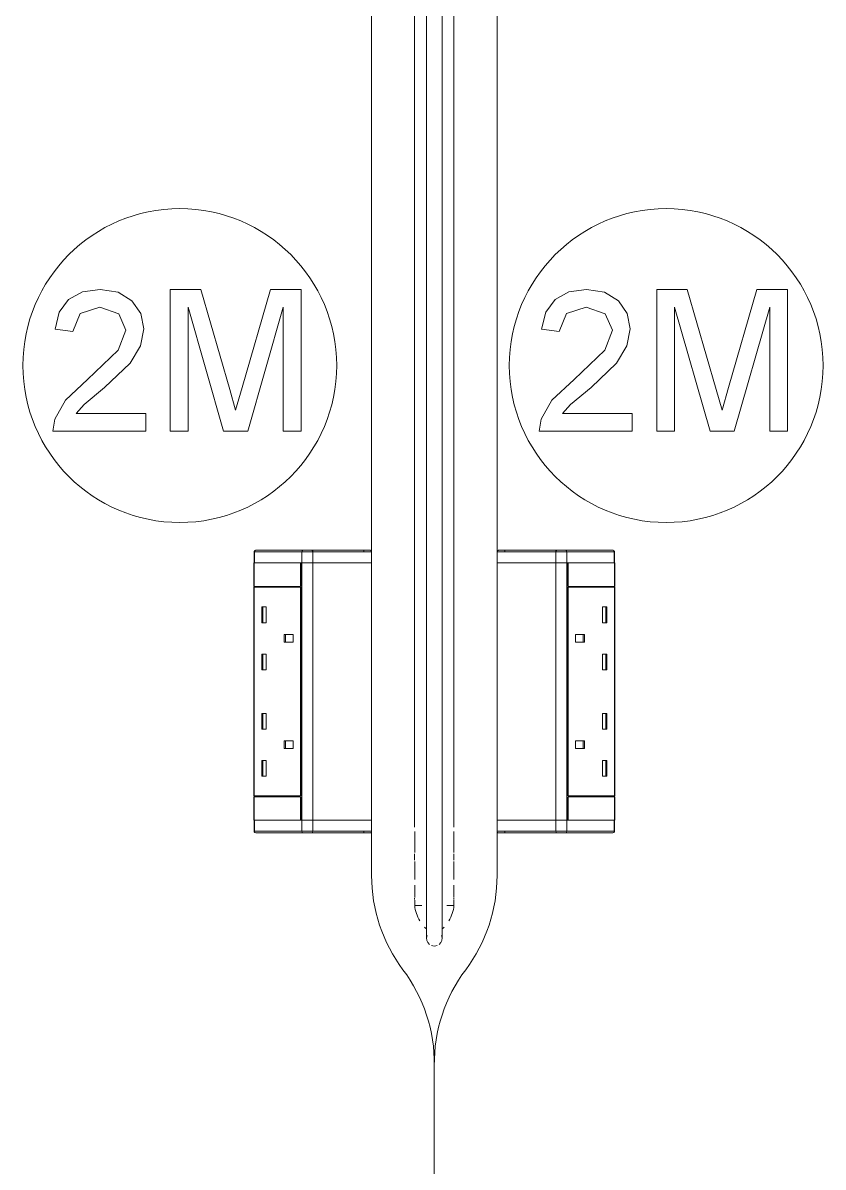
# Model space of a CAD drawing. Header units: millimetres. Extents: x 155927 to 326028, y -36033 to 97293.
# Drawn here: x 195639 to 196149, y 12149 to 12878 of the extents above; entities that cross this region are included whole.
import ezdxf

# ---------------------------------------------------------------- set-up
doc = ezdxf.new("R2010")
doc.units = ezdxf.units.MM
doc.header["$MEASUREMENT"] = 0
doc.layers.add('I-FURN', color=8, linetype='CONTINUOUS', lineweight=9)

msp = doc.modelspace()

# ---------------------------------------------------------------- linework, layer by layer
at = {"layer": 'I-FURN'}
for p, q in [((195861.06, 12541.38), (195861.06, 13245.08)), ((195861.06, 13245.08), (195861.06, 12541.38)), ((195941.06, 13245.08), (195941.06, 12541.38)), ((195941.06, 12541.38), (195941.06, 13245.08)), ((195888.53, 12365.99), (195888.53, 13204.17)), ((195896.06, 13204.17), (195896.06, 12365.99)), ((195906.06, 12365.99), (195906.06, 13204.17)), ((195913.59, 13204.17), (195913.59, 12365.99)), ((195676.78, 12706.97), (195667.98, 12702.08)), ((195688.14, 12708.6), (195676.78, 12706.97)), ((195699.59, 12706.79), (195688.14, 12708.6)), ((195708.37, 12701.36), (195699.59, 12706.79)), ((195752.22, 12708.6), (195732.77, 12708.6)), ((195732.77, 12708.6), (195732.77, 12618.19)), ((195770.72, 12644.87), (195752.22, 12708.6)), ((195796.67, 12708.6), (195778.49, 12645.98)), ((195816.12, 12708.6), (195796.67, 12708.6)), ((195816.12, 12618.19), (195816.12, 12708.6)), ((195986.78, 12706.97), (195977.98, 12702.08)), ((195998.14, 12708.6), (195986.78, 12706.97)), ((196009.59, 12706.79), (195998.14, 12708.6)), ((196018.37, 12701.36), (196009.59, 12706.79)), ((196062.22, 12708.6), (196042.77, 12708.6)), ((196042.77, 12708.6), (196042.77, 12618.19)), ((196080.72, 12644.87), (196062.22, 12708.6)), ((196106.67, 12708.6), (196088.49, 12645.98)), ((196126.12, 12708.6), (196106.67, 12708.6)), ((196126.12, 12618.19), (196126.12, 12708.6)), ((195667.98, 12702.08), (195662.05, 12694.1)), ((195675.37, 12693.17), (195687.9, 12697.29)), ((195687.9, 12697.29), (195699.92, 12693.07)), ((195713.96, 12693.24), (195708.37, 12701.36)), ((195744.08, 12618.19), (195744.08, 12697.29)), ((195744.08, 12697.29), (195766.79, 12618.19)), ((195782.11, 12618.19), (195804.82, 12697.29)), ((195804.82, 12697.29), (195804.82, 12618.19)), ((195977.98, 12702.08), (195972.05, 12694.1)), ((195985.37, 12693.17), (195997.9, 12697.29)), ((195997.9, 12697.29), (196009.92, 12693.07)), ((196023.96, 12693.24), (196018.37, 12701.36)), ((196054.08, 12618.19), (196054.08, 12697.29)), ((196054.08, 12697.29), (196076.79, 12618.19)), ((196092.11, 12618.19), (196114.82, 12697.29)), ((196114.82, 12697.29), (196114.82, 12618.19)), ((195662.05, 12694.1), (195659.32, 12683.17)), ((195670.62, 12681.76), (195675.37, 12693.17)), ((195699.92, 12693.07), (195704.52, 12682.7)), ((195715.82, 12683.39), (195713.96, 12693.24)), ((195972.05, 12694.1), (195969.32, 12683.17)), ((195980.62, 12681.76), (195985.37, 12693.17)), ((196009.92, 12693.07), (196014.52, 12682.7)), ((196025.82, 12683.39), (196023.96, 12693.24)), ((195659.32, 12683.17), (195670.62, 12681.76)), ((195704.52, 12682.7), (195699.64, 12669.9)), ((195713.81, 12672.67), (195715.82, 12683.39)), ((195969.32, 12683.17), (195980.62, 12681.76)), ((196014.52, 12682.7), (196009.64, 12669.9)), ((196023.81, 12672.67), (196025.82, 12683.39)), ((195699.64, 12669.9), (195680.13, 12651.07)), ((195707.14, 12661.59), (195713.81, 12672.67)), ((196009.64, 12669.9), (195990.13, 12651.07)), ((196017.14, 12661.59), (196023.81, 12672.67)), ((195690.95, 12646.11), (195707.14, 12661.59)), ((196000.95, 12646.11), (196017.14, 12661.59)), ((195680.13, 12651.07), (195665.98, 12637.97)), ((195677.94, 12635.24), (195690.95, 12646.11)), ((195774.45, 12631.56), (195770.72, 12644.87)), ((195778.49, 12645.98), (195774.45, 12631.56)), ((195990.13, 12651.07), (195975.98, 12637.97)), ((195987.94, 12635.24), (196000.95, 12646.11)), ((196084.45, 12631.56), (196080.72, 12644.87)), ((196088.49, 12645.98), (196084.45, 12631.56)), ((195665.98, 12637.97), (195659.12, 12625.98)), ((195975.98, 12637.97), (195969.12, 12625.98)), ((195672.85, 12629.49), (195677.94, 12635.24)), ((195717.23, 12629.49), (195672.85, 12629.49)), ((195717.23, 12618.19), (195717.23, 12629.49)), ((195982.85, 12629.49), (195987.94, 12635.24)), ((196027.23, 12629.49), (195982.85, 12629.49)), ((196027.23, 12618.19), (196027.23, 12629.49)), ((195659.12, 12625.98), (195657.9, 12618.19)), ((195969.12, 12625.98), (195967.9, 12618.19)), ((195657.9, 12618.19), (195717.23, 12618.19)), ((195732.77, 12618.19), (195744.08, 12618.19)), ((195766.79, 12618.19), (195782.11, 12618.19)), ((195804.82, 12618.19), (195816.12, 12618.19)), ((195967.9, 12618.19), (196027.23, 12618.19)), ((196042.77, 12618.19), (196054.08, 12618.19)), ((196076.79, 12618.19), (196092.11, 12618.19)), ((196114.82, 12618.19), (196126.12, 12618.19)), ((195786.56, 12542.12), (195786.59, 12542.15)), ((195817.5, 12542.38), (195787.22, 12542.38)), ((195817.5, 12542.38), (195787.22, 12542.38)), ((195817.5, 12542.38), (195856.07, 12542.38)), ((195823.04, 12542.38), (195817.5, 12542.38)), ((195860.06, 12542.38), (195823.04, 12542.38)), ((195856.07, 12542.38), (195856.07, 12541.38)), ((195856.07, 12542.38), (195860.06, 12542.38)), ((195946.05, 12542.38), (195942.06, 12542.38)), ((195942.06, 12542.38), (195979.08, 12542.38)), ((195946.05, 12542.38), (195946.05, 12541.38)), ((195984.62, 12542.38), (195946.05, 12542.38)), ((195979.08, 12542.38), (195984.62, 12542.38)), ((195984.62, 12542.38), (196014.9, 12542.38)), ((195984.62, 12542.38), (196014.9, 12542.38)), ((196015.56, 12542.12), (196015.53, 12542.15)), ((195786.22, 12541.38), (195786.22, 12534.38)), ((195786.22, 12541.38), (195786.4, 12541.38)), ((195786.22, 12541.38), (195786.22, 12534.38)), ((195786.22, 12534.38), (195786.22, 12541.38)), ((195786.4, 12541.38), (195816.68, 12541.38)), ((195786.4, 12541.38), (195786.4, 12534.38)), ((195816.68, 12541.38), (195823.6, 12541.38)), ((195816.68, 12541.38), (195816.68, 12534.38)), ((195823.6, 12541.38), (195861.06, 12541.38)), ((195823.6, 12541.38), (195823.6, 12534.38)), ((195861.06, 12541.38), (195861.06, 12534.38)), ((195861.07, 12534.38), (195861.07, 12541.38)), ((195941.05, 12534.38), (195941.05, 12541.38)), ((195978.52, 12541.38), (195941.06, 12541.38)), ((195941.06, 12541.38), (195941.06, 12534.38)), ((195985.44, 12541.38), (195978.52, 12541.38)), ((195978.52, 12541.38), (195978.52, 12534.38)), ((196015.72, 12541.38), (195985.44, 12541.38)), ((195985.44, 12541.38), (195985.44, 12534.38)), ((196015.9, 12541.38), (196015.72, 12541.38)), ((196015.72, 12541.38), (196015.72, 12534.38)), ((196015.9, 12541.38), (196015.9, 12534.38)), ((196015.9, 12541.38), (196015.9, 12534.38)), ((196015.9, 12534.38), (196015.9, 12541.38)), ((195786.02, 12519.32), (195786.02, 12534.32)), ((195786.02, 12534.32), (195815.85, 12534.32)), ((195786.22, 12534.38), (195786.4, 12534.38)), ((195786.22, 12534.28), (195786.22, 12370.38)), ((195786.4, 12534.38), (195816.68, 12534.38)), ((195815.85, 12534.32), (195815.85, 12519.32)), ((195816.05, 12519.32), (195816.05, 12534.28)), ((195816.05, 12534.28), (195816.68, 12534.28)), ((195816.68, 12534.38), (195823.6, 12534.38)), ((195823.6, 12534.28), (195816.68, 12534.28)), ((195816.68, 12534.28), (195816.68, 12370.38)), ((195823.6, 12534.38), (195861.06, 12534.38)), ((195861.06, 12534.28), (195823.6, 12534.28)), ((195823.6, 12534.28), (195823.6, 12370.38)), ((195861.06, 12534.28), (195861.06, 12370.38)), ((195861.07, 12370.38), (195861.07, 12534.28)), ((195941.05, 12370.38), (195941.05, 12534.28)), ((195978.52, 12534.38), (195941.06, 12534.38)), ((195941.06, 12534.28), (195941.06, 12370.38)), ((195941.06, 12534.28), (195978.52, 12534.28)), ((195985.44, 12534.38), (195978.52, 12534.38)), ((195978.52, 12534.28), (195978.52, 12370.38)), ((195978.52, 12534.28), (195985.44, 12534.28)), ((196015.72, 12534.38), (195985.44, 12534.38)), ((195985.44, 12534.28), (195985.44, 12370.38)), ((195986.07, 12534.28), (195985.44, 12534.28)), ((195986.07, 12519.32), (195986.07, 12534.28)), ((195986.27, 12534.32), (195986.27, 12519.32)), ((196016.1, 12534.32), (195986.27, 12534.32)), ((196015.9, 12534.38), (196015.72, 12534.38)), ((196015.9, 12534.28), (196015.9, 12370.38)), ((196016.1, 12519.32), (196016.1, 12534.32)), ((195815.85, 12519.32), (195786.02, 12519.32)), ((195786.02, 12518.82), (195815.85, 12518.82)), ((195786.02, 12385.82), (195786.02, 12518.82)), ((195786.4, 12518.82), (195786.4, 12519.32)), ((195815.85, 12518.82), (195815.85, 12385.82)), ((195816.05, 12385.82), (195816.05, 12518.82)), ((195986.07, 12385.82), (195986.07, 12518.82)), ((195986.27, 12519.32), (196016.1, 12519.32)), ((195986.27, 12518.82), (195986.27, 12385.82)), ((196016.1, 12518.82), (195986.27, 12518.82)), ((196015.72, 12518.82), (196015.72, 12519.32)), ((196016.1, 12385.82), (196016.1, 12518.82)), ((195791.05, 12506.21), (195791.05, 12496.21)), ((195791.05, 12506.21), (195793.92, 12506.21)), ((195791.79, 12506.21), (195791.79, 12496.21)), ((195793.92, 12506.21), (195793.92, 12496.21)), ((196011.07, 12506.21), (196008.2, 12506.21)), ((196008.2, 12506.21), (196008.2, 12496.21)), ((196010.33, 12506.21), (196010.33, 12496.21)), ((196011.07, 12506.21), (196011.07, 12496.21)), ((195791.05, 12496.21), (195793.92, 12496.21)), ((196011.07, 12496.21), (196008.2, 12496.21)), ((195805.39, 12488.71), (195805.39, 12483.71)), ((195811.12, 12488.71), (195805.39, 12488.71)), ((195805.39, 12483.71), (195811.12, 12483.71)), ((195806.13, 12488.71), (195806.13, 12483.71)), ((195811.12, 12483.71), (195811.12, 12488.71)), ((195991, 12483.71), (195991, 12488.71)), ((195991, 12488.71), (195996.73, 12488.71)), ((195996.73, 12483.71), (195991, 12483.71)), ((195995.99, 12488.71), (195995.99, 12483.71)), ((195996.73, 12488.71), (195996.73, 12483.71)), ((195791.05, 12476.21), (195791.05, 12466.21)), ((195791.05, 12476.21), (195793.92, 12476.21)), ((195791.79, 12476.21), (195791.79, 12466.21)), ((195793.92, 12476.21), (195793.92, 12466.21)), ((196011.07, 12476.21), (196008.2, 12476.21)), ((196008.2, 12476.21), (196008.2, 12466.21)), ((196010.33, 12476.21), (196010.33, 12466.21)), ((196011.07, 12476.21), (196011.07, 12466.21)), ((195791.05, 12466.21), (195793.92, 12466.21)), ((196011.07, 12466.21), (196008.2, 12466.21)), ((195791.05, 12438.42), (195791.05, 12428.42)), ((195791.05, 12438.42), (195793.92, 12438.42)), ((195791.79, 12438.42), (195791.79, 12428.42)), ((195793.92, 12438.42), (195793.92, 12428.42)), ((196011.07, 12438.42), (196008.2, 12438.42)), ((196008.2, 12438.42), (196008.2, 12428.42)), ((196010.33, 12438.42), (196010.33, 12428.42)), ((196011.07, 12438.42), (196011.07, 12428.42)), ((195791.05, 12428.42), (195793.92, 12428.42)), ((196011.07, 12428.42), (196008.2, 12428.42)), ((195805.39, 12420.92), (195805.39, 12415.92)), ((195805.39, 12420.92), (195811.12, 12420.92)), ((195806.13, 12420.92), (195806.13, 12415.92)), ((195811.12, 12420.92), (195811.12, 12415.92)), ((195996.73, 12420.92), (195991, 12420.92)), ((195991, 12420.92), (195991, 12415.92)), ((195995.99, 12420.92), (195995.99, 12415.92)), ((195996.73, 12420.92), (195996.73, 12415.92)), ((195805.39, 12415.92), (195811.12, 12415.92)), ((195996.73, 12415.92), (195991, 12415.92)), ((195791.05, 12408.42), (195791.05, 12398.42)), ((195791.05, 12408.42), (195793.92, 12408.42)), ((195791.79, 12408.42), (195791.79, 12398.42)), ((195793.92, 12408.42), (195793.92, 12398.42)), ((196011.07, 12408.42), (196008.2, 12408.42)), ((196008.2, 12408.42), (196008.2, 12398.42)), ((196010.33, 12408.42), (196010.33, 12398.42)), ((196011.07, 12408.42), (196011.07, 12398.42)), ((195791.05, 12398.42), (195793.92, 12398.42)), ((196011.07, 12398.42), (196008.2, 12398.42)), ((195786.02, 12385.82), (195815.85, 12385.82)), ((195786.02, 12385.32), (195815.85, 12385.32)), ((195786.02, 12370.32), (195786.02, 12385.32)), ((195786.4, 12385.32), (195786.4, 12385.82)), ((195815.85, 12385.32), (195815.85, 12370.32)), ((195816.05, 12370.38), (195816.05, 12385.32)), ((195986.07, 12370.38), (195986.07, 12385.32)), ((196016.1, 12385.82), (195986.27, 12385.82)), ((195986.27, 12385.32), (195986.27, 12370.32)), ((196016.1, 12385.32), (195986.27, 12385.32)), ((196015.72, 12385.32), (196015.72, 12385.82)), ((196016.1, 12370.32), (196016.1, 12385.32)), ((195815.85, 12370.32), (195786.02, 12370.32)), ((195786.22, 12370.25), (195786.22, 12363.25)), ((195786.4, 12370.25), (195786.22, 12370.25)), ((195786.22, 12370.25), (195786.22, 12363.25)), ((195786.22, 12370.25), (195786.22, 12363.25)), ((195786.4, 12363.25), (195786.4, 12370.25)), ((195816.68, 12370.25), (195786.4, 12370.25)), ((195815.85, 12370.32), (195818.31, 12370.32)), ((195816.68, 12370.38), (195816.05, 12370.38)), ((195816.68, 12370.38), (195823.6, 12370.38)), ((195816.68, 12363.25), (195816.68, 12370.25)), ((195823.6, 12370.25), (195816.68, 12370.25)), ((195823.6, 12370.38), (195861.06, 12370.38)), ((195823.6, 12363.25), (195823.6, 12370.25)), ((195861.06, 12370.25), (195823.6, 12370.25)), ((195861.06, 12363.25), (195861.06, 12370.25)), ((195861.07, 12363.25), (195861.07, 12370.25)), ((195941.05, 12363.25), (195941.05, 12370.25)), ((195978.52, 12370.38), (195941.06, 12370.38)), ((195941.06, 12363.25), (195941.06, 12370.25)), ((195941.06, 12370.25), (195978.52, 12370.25)), ((195985.44, 12370.38), (195978.52, 12370.38)), ((195978.52, 12363.25), (195978.52, 12370.25)), ((195978.52, 12370.25), (195985.44, 12370.25)), ((195986.27, 12370.32), (195983.81, 12370.32)), ((195985.44, 12370.38), (195986.07, 12370.38)), ((195985.44, 12363.25), (195985.44, 12370.25)), ((195985.44, 12370.25), (196015.72, 12370.25)), ((195986.27, 12370.32), (196016.1, 12370.32)), ((196015.72, 12363.25), (196015.72, 12370.25)), ((196015.72, 12370.25), (196015.9, 12370.25)), ((196015.9, 12370.25), (196015.9, 12363.25)), ((196015.9, 12370.25), (196015.9, 12363.25)), ((196015.9, 12370.25), (196015.9, 12363.25)), ((195786.4, 12363.25), (195786.22, 12363.25)), ((195816.68, 12363.25), (195786.4, 12363.25)), ((195786.59, 12362.48), (195786.56, 12362.5)), ((195787.22, 12362.25), (195817.5, 12362.25)), ((195787.22, 12362.25), (195817.5, 12362.25)), ((195823.6, 12363.25), (195816.68, 12363.25)), ((195856.07, 12362.25), (195817.5, 12362.25)), ((195817.5, 12362.25), (195823.04, 12362.25)), ((195823.04, 12362.25), (195860.06, 12362.25)), ((195861.06, 12363.25), (195823.6, 12363.25)), ((195856.07, 12363.25), (195856.07, 12362.25)), ((195860.06, 12362.25), (195856.07, 12362.25)), ((195860.06, 12362.25), (195860.07, 12362.25)), ((195861.06, 12335.08), (195861.06, 12363.25)), ((195861.06, 12363.25), (195861.06, 12335.08)), ((195888.56, 12349.8), (195888.56, 12363.04)), ((195896.06, 12365.99), (195896.06, 12363.15)), ((195896.06, 12363.15), (195896.06, 12360.32)), ((195896.06, 12360.32), (195896.06, 12357.5)), ((195906.06, 12365.22), (195906.06, 12365.99)), ((195906.06, 12362.39), (195906.06, 12365.22)), ((195906.06, 12359.56), (195906.06, 12362.39)), ((195913.56, 12363.04), (195913.56, 12349.8)), ((195941.06, 12363.25), (195941.06, 12335.08)), ((195941.06, 12335.08), (195941.06, 12363.25)), ((195941.06, 12363.25), (195978.52, 12363.25)), ((195942.06, 12362.25), (195942.05, 12362.25)), ((195979.08, 12362.25), (195942.06, 12362.25)), ((195942.06, 12362.25), (195946.05, 12362.25)), ((195946.05, 12363.25), (195946.05, 12362.25)), ((195946.05, 12362.25), (195984.62, 12362.25)), ((195978.52, 12363.25), (195985.44, 12363.25)), ((195984.62, 12362.25), (195979.08, 12362.25)), ((196014.9, 12362.25), (195984.62, 12362.25)), ((196014.9, 12362.25), (195984.62, 12362.25)), ((195985.44, 12363.25), (196015.72, 12363.25)), ((196015.53, 12362.48), (196015.56, 12362.5)), ((196015.72, 12363.25), (196015.9, 12363.25)), ((195896.06, 12357.5), (195896.06, 12354.69)), ((195896.06, 12354.69), (195896.06, 12351.9)), ((195906.06, 12356.74), (195906.06, 12359.56)), ((195906.06, 12353.94), (195906.06, 12356.74)), ((195906.06, 12351.15), (195906.06, 12353.94)), ((195888.53, 12344.84), (195888.53, 12348.91)), ((195896.06, 12351.9), (195896.06, 12349.13)), ((195896.06, 12349.13), (195896.06, 12346.39)), ((195896.06, 12346.39), (195896.06, 12343.68)), ((195906.06, 12348.39), (195906.06, 12351.15)), ((195906.06, 12345.66), (195906.06, 12348.39)), ((195906.06, 12342.96), (195906.06, 12345.66)), ((195913.59, 12348.91), (195913.59, 12344.84)), ((195888.56, 12332.57), (195888.56, 12344.07)), ((195896.06, 12343.68), (195896.06, 12341.01)), ((195896.06, 12341.01), (195896.06, 12338.38)), ((195896.06, 12338.38), (195896.06, 12335.79)), ((195906.06, 12340.29), (195906.06, 12342.96)), ((195906.06, 12337.67), (195906.06, 12340.29)), ((195913.56, 12344.07), (195913.56, 12332.57)), ((195896.06, 12335.79), (195896.06, 12333.24)), ((195896.06, 12333.24), (195896.06, 12330.76)), ((195896.06, 12330.76), (195896.06, 12328.32)), ((195906.06, 12335.09), (195906.06, 12337.67)), ((195906.06, 12332.57), (195906.06, 12335.09)), ((195906.06, 12330.09), (195906.06, 12332.57)), ((195888.56, 12321), (195888.56, 12329.02)), ((195896.06, 12328.32), (195896.06, 12325.95)), ((195896.06, 12325.95), (195896.06, 12323.64)), ((195896.06, 12323.64), (195896.06, 12321.4)), ((195906.06, 12327.68), (195906.06, 12330.09)), ((195906.06, 12325.32), (195906.06, 12327.68)), ((195906.06, 12323.03), (195906.06, 12325.32)), ((195913.56, 12329.02), (195913.56, 12321)), ((195888.53, 12319.8), (195888.53, 12320.68)), ((195888.56, 12315.99), (195888.56, 12319.41)), ((195888.56, 12315.99), (195893.11, 12315.99)), ((195896.06, 12321.4), (195896.06, 12319.23)), ((195896.06, 12319.23), (195896.06, 12317.14)), ((195896.06, 12317.14), (195896.06, 12315.12)), ((195906.06, 12320.81), (195906.06, 12323.03)), ((195906.06, 12318.66), (195906.06, 12320.81)), ((195906.06, 12316.59), (195906.06, 12318.66)), ((195906.06, 12314.59), (195906.06, 12316.59)), ((195909.01, 12315.99), (195913.56, 12315.99)), ((195913.56, 12319.41), (195913.56, 12315.99)), ((195913.59, 12320.68), (195913.59, 12319.8)), ((195896.06, 12315.12), (195896.06, 12313.19)), ((195896.06, 12313.19), (195896.06, 12311.34)), ((195896.06, 12311.34), (195896.06, 12309.57)), ((195896.06, 12309.57), (195896.06, 12307.9)), ((195906.06, 12312.68), (195906.06, 12314.59)), ((195906.06, 12310.85), (195906.06, 12312.68)), ((195906.06, 12309.11), (195906.06, 12310.85)), ((195906.06, 12307.46), (195906.06, 12309.11)), ((195896.06, 12307.9), (195896.06, 12306.32)), ((195896.06, 12306.32), (195896.06, 12304.84)), ((195896.06, 12304.84), (195896.06, 12303.45)), ((195896.06, 12303.45), (195896.06, 12302.16)), ((195896.06, 12302.16), (195896.06, 12300.98)), ((195906.06, 12305.91), (195906.06, 12307.46)), ((195906.06, 12304.45), (195906.06, 12305.91)), ((195906.06, 12303.09), (195906.06, 12304.45)), ((195906.06, 12301.83), (195906.06, 12303.09)), ((195906.06, 12300.68), (195906.06, 12301.83)), ((195896.06, 12300.98), (195896.06, 12299.9)), ((195896.06, 12299.9), (195896.06, 12298.92)), ((195896.06, 12298.92), (195896.06, 12298.06)), ((195896.06, 12298.06), (195896.06, 12297.3)), ((195896.06, 12297.3), (195896.06, 12296.65)), ((195896.06, 12296.65), (195896.06, 12296.11)), ((195896.06, 12296.11), (195896.06, 12295.68)), ((195896.06, 12295.68), (195896.06, 12295.37)), ((195896.06, 12295.37), (195896.06, 12295.17)), ((195896.06, 12295.17), (195896.06, 12295.08)), ((195896.06, 12295.08), (195896.06, 12295.08)), ((195906.06, 12299.62), (195906.06, 12300.68)), ((195906.06, 12298.68), (195906.06, 12299.62)), ((195906.06, 12297.84), (195906.06, 12298.68)), ((195906.06, 12297.11), (195906.06, 12297.84)), ((195906.06, 12296.49), (195906.06, 12297.11)), ((195906.06, 12295.98), (195906.06, 12296.49)), ((195906.06, 12295.59), (195906.06, 12295.98)), ((195906.06, 12295.31), (195906.06, 12295.59)), ((195906.06, 12295.14), (195906.06, 12295.31)), ((195906.06, 12295.08), (195906.06, 12295.14)), ((195901.06, 12090.08), (195901.06, 12213.97)), ((195901.06, 12213.97), (195901.06, 12090.08)), ((195901.06, 12213.97), (195901.06, 12090.08)), ((195901.06, 12090.08), (195901.06, 12213.97))]:
    msp.add_line(p, q, dxfattribs=at)
at = {"layer": 'I-FURN', "flags": 128}
for points in [[(195823.04, 12542.38), (195822.9, 12542.38), (195822.77, 12542.38), (195822.63, 12542.38), (195822.48, 12542.38), (195822.34, 12542.38), (195822.19, 12542.38), (195822.04, 12542.38), (195821.88, 12542.38), (195821.73, 12542.38), (195821.57, 12542.38), (195821.42, 12542.38), (195821.26, 12542.38), (195821.1, 12542.38), (195820.94, 12542.38), (195820.78, 12542.38), (195820.62, 12542.38), (195820.46, 12542.38), (195820.3, 12542.38), (195820.14, 12542.38), (195819.98, 12542.38), (195819.83, 12542.38), (195819.67, 12542.38), (195819.52, 12542.38), (195819.37, 12542.38), (195819.22, 12542.38), (195819.08, 12542.38), (195818.93, 12542.38), (195818.79, 12542.38), (195818.65, 12542.38), (195818.52, 12542.38), (195818.39, 12542.38), (195818.26, 12542.38), (195818.14, 12542.38), (195818.02, 12542.38), (195817.91, 12542.38), (195817.8, 12542.38), (195817.7, 12542.38), (195817.6, 12542.38), (195817.5, 12542.38)], [(195860.06, 12542.38), (195859.78, 12542.38), (195859.37, 12542.38), (195858.82, 12542.38), (195858.14, 12542.38), (195857.32, 12542.38), (195856.37, 12542.38), (195855.29, 12542.38), (195854.08, 12542.38), (195852.75, 12542.38), (195851.29, 12542.38), (195849.71, 12542.38), (195848.01, 12542.38), (195846.19, 12542.38), (195844.25, 12542.38), (195842.21, 12542.38), (195840.06, 12542.38), (195837.8, 12542.38), (195835.44, 12542.38), (195832.99, 12542.38), (195830.44, 12542.38), (195827.8, 12542.38), (195825.08, 12542.38), (195823.04, 12542.38)], [(195856.07, 12542.38), (195856.23, 12542.38), (195856.39, 12542.38), (195856.55, 12542.38), (195856.71, 12542.38), (195856.86, 12542.38), (195857.02, 12542.38), (195857.18, 12542.38), (195857.33, 12542.38), (195857.48, 12542.38), (195857.63, 12542.38), (195857.77, 12542.38), (195857.92, 12542.38), (195858.06, 12542.38), (195858.19, 12542.38), (195858.33, 12542.38), (195858.46, 12542.38), (195858.58, 12542.38), (195858.71, 12542.38), (195858.83, 12542.38), (195858.94, 12542.38), (195859.05, 12542.38), (195859.15, 12542.38), (195859.25, 12542.38), (195859.35, 12542.38), (195859.44, 12542.38), (195859.52, 12542.38), (195859.6, 12542.38), (195859.67, 12542.38), (195859.74, 12542.38), (195859.8, 12542.38), (195859.85, 12542.38), (195859.9, 12542.38), (195859.94, 12542.38), (195859.98, 12542.38), (195860.01, 12542.38), (195860.04, 12542.38), (195860.05, 12542.38), (195860.06, 12542.38), (195860.07, 12542.38)], [(195860.07, 12542.38), (195860.07, 12542.38), (195860.06, 12542.38)], [(195860.07, 12542.38), (195860.11, 12542.38), (195860.15, 12542.37), (195860.19, 12542.37), (195860.23, 12542.36), (195860.27, 12542.36), (195860.31, 12542.35), (195860.35, 12542.34), (195860.38, 12542.33), (195860.42, 12542.31), (195860.46, 12542.3), (195860.5, 12542.28), (195860.53, 12542.26), (195860.57, 12542.24), (195860.6, 12542.22), (195860.63, 12542.2), (195860.67, 12542.18), (195860.7, 12542.15), (195860.73, 12542.13), (195860.76, 12542.1), (195860.79, 12542.07), (195860.81, 12542.04), (195860.84, 12542.01), (195860.87, 12541.98), (195860.89, 12541.95), (195860.91, 12541.92), (195860.93, 12541.88), (195860.95, 12541.85), (195860.97, 12541.81), (195860.99, 12541.78), (195861, 12541.74), (195861.02, 12541.7), (195861.03, 12541.66), (195861.04, 12541.62), (195861.05, 12541.59), (195861.06, 12541.55), (195861.06, 12541.51), (195861.07, 12541.47), (195861.07, 12541.43), (195861.07, 12541.39), (195861.07, 12541.38)], [(195942.05, 12542.38), (195942.01, 12542.38), (195941.97, 12542.37), (195941.93, 12542.37), (195941.89, 12542.36), (195941.85, 12542.36), (195941.81, 12542.35), (195941.77, 12542.34), (195941.74, 12542.33), (195941.7, 12542.31), (195941.66, 12542.3), (195941.63, 12542.28), (195941.59, 12542.26), (195941.55, 12542.24), (195941.52, 12542.22), (195941.49, 12542.2), (195941.45, 12542.18), (195941.42, 12542.15), (195941.39, 12542.13), (195941.36, 12542.1), (195941.33, 12542.07), (195941.31, 12542.04), (195941.28, 12542.01), (195941.26, 12541.98), (195941.23, 12541.95), (195941.21, 12541.92), (195941.19, 12541.88), (195941.17, 12541.85), (195941.15, 12541.81), (195941.13, 12541.78), (195941.12, 12541.74), (195941.11, 12541.7), (195941.09, 12541.66), (195941.08, 12541.62), (195941.07, 12541.59), (195941.07, 12541.55), (195941.06, 12541.51), (195941.06, 12541.47), (195941.05, 12541.43), (195941.05, 12541.39), (195941.05, 12541.38)], [(195946.05, 12542.38), (195945.89, 12542.38), (195945.73, 12542.38), (195945.57, 12542.38), (195945.41, 12542.38), (195945.26, 12542.38), (195945.1, 12542.38), (195944.95, 12542.38), (195944.79, 12542.38), (195944.64, 12542.38), (195944.49, 12542.38), (195944.35, 12542.38), (195944.2, 12542.38), (195944.06, 12542.38), (195943.93, 12542.38), (195943.79, 12542.38), (195943.66, 12542.38), (195943.54, 12542.38), (195943.41, 12542.38), (195943.3, 12542.38), (195943.18, 12542.38), (195943.07, 12542.38), (195942.97, 12542.38), (195942.87, 12542.38), (195942.77, 12542.38), (195942.69, 12542.38), (195942.6, 12542.38), (195942.52, 12542.38), (195942.45, 12542.38), (195942.38, 12542.38), (195942.32, 12542.38), (195942.27, 12542.38), (195942.22, 12542.38), (195942.18, 12542.38), (195942.14, 12542.38), (195942.11, 12542.38), (195942.09, 12542.38), (195942.07, 12542.38), (195942.06, 12542.38), (195942.05, 12542.38)], [(195942.05, 12542.38), (195942.05, 12542.38), (195942.06, 12542.38)], [(195942.06, 12542.38), (195942.34, 12542.38), (195942.75, 12542.38), (195943.3, 12542.38), (195943.98, 12542.38), (195944.8, 12542.38), (195945.75, 12542.38), (195946.83, 12542.38), (195948.04, 12542.38), (195949.37, 12542.38), (195950.83, 12542.38), (195952.41, 12542.38), (195954.12, 12542.38), (195955.93, 12542.38), (195957.87, 12542.38), (195959.91, 12542.38), (195962.06, 12542.38), (195964.32, 12542.38), (195966.68, 12542.38), (195969.13, 12542.38), (195971.68, 12542.38), (195974.32, 12542.38), (195977.04, 12542.38), (195979.08, 12542.38)], [(195979.08, 12542.38), (195979.22, 12542.38), (195979.35, 12542.38), (195979.49, 12542.38), (195979.64, 12542.38), (195979.78, 12542.38), (195979.93, 12542.38), (195980.08, 12542.38), (195980.24, 12542.38), (195980.39, 12542.38), (195980.55, 12542.38), (195980.7, 12542.38), (195980.86, 12542.38), (195981.02, 12542.38), (195981.18, 12542.38), (195981.34, 12542.38), (195981.5, 12542.38), (195981.66, 12542.38), (195981.82, 12542.38), (195981.98, 12542.38), (195982.14, 12542.38), (195982.29, 12542.38), (195982.45, 12542.38), (195982.6, 12542.38), (195982.75, 12542.38), (195982.9, 12542.38), (195983.05, 12542.38), (195983.19, 12542.38), (195983.33, 12542.38), (195983.47, 12542.38), (195983.6, 12542.38), (195983.73, 12542.38), (195983.86, 12542.38), (195983.98, 12542.38), (195984.1, 12542.38), (195984.21, 12542.38), (195984.32, 12542.38), (195984.42, 12542.38), (195984.52, 12542.38), (195984.62, 12542.38)], [(195786.22, 12541.38), (195786.22, 12541.42), (195786.23, 12541.46), (195786.23, 12541.5), (195786.24, 12541.54), (195786.24, 12541.58), (195786.25, 12541.61), (195786.26, 12541.65), (195786.27, 12541.69), (195786.29, 12541.73), (195786.3, 12541.77), (195786.32, 12541.8), (195786.34, 12541.84), (195786.36, 12541.87)], [(196015.9, 12541.38), (196015.9, 12541.42), (196015.89, 12541.46), (196015.89, 12541.5), (196015.88, 12541.54), (196015.88, 12541.58), (196015.87, 12541.61), (196015.86, 12541.65), (196015.85, 12541.69), (196015.83, 12541.73), (196015.82, 12541.77), (196015.8, 12541.8), (196015.78, 12541.84), (196015.77, 12541.87)], [(195786.36, 12362.75), (195786.34, 12362.78), (195786.32, 12362.82), (195786.31, 12362.86), (195786.29, 12362.89), (195786.28, 12362.93), (195786.27, 12362.97), (195786.25, 12363.01), (195786.25, 12363.05), (195786.24, 12363.08), (195786.23, 12363.12), (195786.23, 12363.16), (195786.22, 12363.2), (195786.22, 12363.24), (195786.22, 12363.25)], [(195817.5, 12362.25), (195817.6, 12362.25), (195817.7, 12362.25), (195817.8, 12362.25), (195817.91, 12362.25), (195818.02, 12362.25), (195818.14, 12362.25), (195818.26, 12362.25), (195818.39, 12362.25), (195818.52, 12362.25), (195818.65, 12362.25), (195818.79, 12362.25), (195818.93, 12362.25), (195819.08, 12362.25), (195819.22, 12362.25), (195819.37, 12362.25), (195819.52, 12362.25), (195819.67, 12362.25), (195819.83, 12362.25), (195819.98, 12362.25), (195820.14, 12362.25), (195820.3, 12362.25), (195820.46, 12362.25), (195820.62, 12362.25), (195820.78, 12362.25), (195820.94, 12362.25), (195821.1, 12362.25), (195821.26, 12362.25), (195821.42, 12362.25), (195821.57, 12362.25), (195821.73, 12362.25), (195821.88, 12362.25), (195822.04, 12362.25), (195822.19, 12362.25), (195822.34, 12362.25), (195822.48, 12362.25), (195822.63, 12362.25), (195822.77, 12362.25), (195822.9, 12362.25), (195823.04, 12362.25)], [(195823.04, 12362.25), (195825.82, 12362.25), (195828.52, 12362.25), (195831.13, 12362.25), (195833.65, 12362.25), (195836.08, 12362.25), (195838.41, 12362.25), (195840.64, 12362.25), (195842.77, 12362.25), (195844.78, 12362.25), (195846.68, 12362.25), (195848.47, 12362.25), (195850.14, 12362.25), (195851.69, 12362.25), (195853.12, 12362.25), (195854.42, 12362.25), (195855.59, 12362.25), (195856.64, 12362.25), (195857.55, 12362.25), (195858.33, 12362.25), (195858.98, 12362.25), (195859.49, 12362.25), (195859.87, 12362.25), (195860.06, 12362.25)], [(195860.07, 12362.25), (195860.07, 12362.25), (195860.06, 12362.25), (195860.04, 12362.25), (195860.02, 12362.25), (195859.99, 12362.25), (195859.96, 12362.25), (195859.91, 12362.25), (195859.87, 12362.25), (195859.81, 12362.25), (195859.75, 12362.25), (195859.69, 12362.25), (195859.62, 12362.25), (195859.54, 12362.25), (195859.46, 12362.25), (195859.37, 12362.25), (195859.28, 12362.25), (195859.18, 12362.25), (195859.08, 12362.25), (195858.97, 12362.25), (195858.86, 12362.25), (195858.74, 12362.25), (195858.62, 12362.25), (195858.49, 12362.25), (195858.36, 12362.25), (195858.23, 12362.25), (195858.09, 12362.25), (195857.96, 12362.25), (195857.81, 12362.25), (195857.67, 12362.25), (195857.52, 12362.25), (195857.37, 12362.25), (195857.22, 12362.25), (195857.06, 12362.25), (195856.91, 12362.25), (195856.75, 12362.25), (195856.59, 12362.25), (195856.43, 12362.25), (195856.27, 12362.25), (195856.11, 12362.25), (195856.07, 12362.25)], [(195861.07, 12363.25), (195861.07, 12363.21), (195861.07, 12363.17), (195861.06, 12363.14), (195861.06, 12363.1), (195861.05, 12363.06), (195861.04, 12363.02), (195861.03, 12362.98), (195861.02, 12362.94), (195861.01, 12362.9), (195860.99, 12362.87), (195860.97, 12362.83), (195860.96, 12362.79), (195860.94, 12362.76), (195860.92, 12362.72), (195860.9, 12362.69), (195860.87, 12362.66), (195860.85, 12362.63), (195860.82, 12362.6), (195860.79, 12362.57), (195860.77, 12362.54), (195860.74, 12362.51), (195860.71, 12362.48), (195860.68, 12362.46), (195860.64, 12362.44), (195860.61, 12362.41), (195860.58, 12362.39), (195860.54, 12362.37), (195860.51, 12362.35), (195860.47, 12362.34), (195860.43, 12362.32), (195860.39, 12362.31), (195860.36, 12362.3), (195860.32, 12362.29), (195860.28, 12362.28), (195860.24, 12362.27), (195860.2, 12362.26), (195860.16, 12362.26), (195860.12, 12362.26), (195860.08, 12362.25), (195860.07, 12362.25)], [(195941.05, 12363.25), (195941.05, 12363.21), (195941.05, 12363.17), (195941.06, 12363.14), (195941.06, 12363.1), (195941.07, 12363.06), (195941.08, 12363.02), (195941.09, 12362.98), (195941.1, 12362.94), (195941.12, 12362.9), (195941.13, 12362.87), (195941.15, 12362.83), (195941.16, 12362.79), (195941.18, 12362.76), (195941.2, 12362.72), (195941.23, 12362.69), (195941.25, 12362.66), (195941.27, 12362.63), (195941.3, 12362.6), (195941.33, 12362.57), (195941.35, 12362.54), (195941.38, 12362.51), (195941.41, 12362.48), (195941.45, 12362.46), (195941.48, 12362.44), (195941.51, 12362.41), (195941.54, 12362.39), (195941.58, 12362.37), (195941.62, 12362.35), (195941.65, 12362.34), (195941.69, 12362.32), (195941.73, 12362.31), (195941.76, 12362.3), (195941.8, 12362.29), (195941.84, 12362.28), (195941.88, 12362.27), (195941.92, 12362.26), (195941.96, 12362.26), (195942, 12362.26), (195942.04, 12362.25), (195942.05, 12362.25)], [(195942.05, 12362.25), (195942.05, 12362.25), (195942.06, 12362.25), (195942.08, 12362.25), (195942.1, 12362.25), (195942.13, 12362.25), (195942.17, 12362.25), (195942.21, 12362.25), (195942.25, 12362.25), (195942.31, 12362.25), (195942.37, 12362.25), (195942.43, 12362.25), (195942.5, 12362.25), (195942.58, 12362.25), (195942.66, 12362.25), (195942.75, 12362.25), (195942.84, 12362.25), (195942.94, 12362.25), (195943.04, 12362.25), (195943.15, 12362.25), (195943.26, 12362.25), (195943.38, 12362.25), (195943.5, 12362.25), (195943.63, 12362.25), (195943.76, 12362.25), (195943.89, 12362.25), (195944.03, 12362.25), (195944.17, 12362.25), (195944.31, 12362.25), (195944.45, 12362.25), (195944.6, 12362.25), (195944.75, 12362.25), (195944.9, 12362.25), (195945.06, 12362.25), (195945.21, 12362.25), (195945.37, 12362.25), (195945.53, 12362.25), (195945.69, 12362.25), (195945.85, 12362.25), (195946.01, 12362.25), (195946.05, 12362.25)], [(195979.08, 12362.25), (195976.3, 12362.25), (195973.6, 12362.25), (195970.99, 12362.25), (195968.47, 12362.25), (195966.04, 12362.25), (195963.71, 12362.25), (195961.48, 12362.25), (195959.36, 12362.25), (195957.34, 12362.25), (195955.44, 12362.25), (195953.65, 12362.25), (195951.98, 12362.25), (195950.43, 12362.25), (195949, 12362.25), (195947.7, 12362.25), (195946.53, 12362.25), (195945.48, 12362.25), (195944.57, 12362.25), (195943.79, 12362.25), (195943.14, 12362.25), (195942.63, 12362.25), (195942.25, 12362.25), (195942.06, 12362.25)], [(195984.62, 12362.25), (195984.52, 12362.25), (195984.42, 12362.25), (195984.32, 12362.25), (195984.21, 12362.25), (195984.1, 12362.25), (195983.98, 12362.25), (195983.86, 12362.25), (195983.73, 12362.25), (195983.6, 12362.25), (195983.47, 12362.25), (195983.33, 12362.25), (195983.19, 12362.25), (195983.04, 12362.25), (195982.9, 12362.25), (195982.75, 12362.25), (195982.6, 12362.25), (195982.45, 12362.25), (195982.29, 12362.25), (195982.14, 12362.25), (195981.98, 12362.25), (195981.82, 12362.25), (195981.66, 12362.25), (195981.5, 12362.25), (195981.34, 12362.25), (195981.18, 12362.25), (195981.02, 12362.25), (195980.86, 12362.25), (195980.7, 12362.25), (195980.55, 12362.25), (195980.39, 12362.25), (195980.24, 12362.25), (195980.08, 12362.25), (195979.93, 12362.25), (195979.78, 12362.25), (195979.64, 12362.25), (195979.49, 12362.25), (195979.35, 12362.25), (195979.22, 12362.25), (195979.08, 12362.25)], [(196015.76, 12362.75), (196015.78, 12362.78), (196015.8, 12362.82), (196015.81, 12362.86), (196015.83, 12362.89), (196015.84, 12362.93), (196015.86, 12362.97), (196015.87, 12363.01), (196015.88, 12363.05), (196015.88, 12363.08), (196015.89, 12363.12), (196015.89, 12363.16), (196015.9, 12363.2), (196015.9, 12363.24), (196015.9, 12363.25)]]:
    msp.add_lwpolyline(points, dxfattribs=at)
at = {"layer": 'I-FURN'}
for centre, radius, start, end in [((195738.84, 12660.06), 100, 0, 180), ((196048.84, 12660.06), 100, 0, 180), ((195738.84, 12660.06), 100, 180, 0), ((196048.84, 12660.06), 100, 180, 0), ((195961.06, 12335.08), 100, 180, 216.8699), ((195961.06, 12335.08), 100, 180, 216.8699), ((195841.06, 12335.08), 100, 323.1301, 0), ((195841.06, 12335.08), 100, 323.1301, 0), ((195912.02, 12318.32), 23.6, 185.66638, 210.85638), ((195890.1, 12318.32), 23.6, 329.14362, 354.33362), ((195901.06, 12307.94), 8.51, 223.45137, 234.45946), ((195901.06, 12307.94), 8.51, 305.54054, 316.54863), ((195901.06, 12295.08), 5, 158.17478, 232.72493), ((195901.06, 12295.08), 5, 307.27507, 21.82522), ((195901.06, 12295.08), 5, 247.63496, 292.36504), ((195801.04, 12215.06), 100.03, 359.37439, 36.8699), ((195801.04, 12215.06), 100.03, 359.37439, 36.8699), ((196001.08, 12215.06), 100.03, 143.1301, 180.62561), ((196001.08, 12215.06), 100.03, 143.1301, 180.62561)]:
    msp.add_arc(centre, radius, start, end, dxfattribs=at)
for centre, major_axis, ratio, start_param, end_param in [((195787.22, 12541.38), (0, 1), 0.819152, 0, 1.570796), ((195817.5, 12541.38), (0, -1), 0.819152, 3.141593, 4.712389), ((195823.04, 12541.38), (0, -1), 0.56467, 1.570796, 3.141593), ((195860.06, 12541.38), (0, -1), 0.998113, 1.570796, 3.141593), ((195787.22, 12363.25), (0, -1), 0.819152, 4.712389, 6.283185), ((195817.5, 12363.25), (0, -1), 0.819152, 4.712389, 6.283185), ((195823.04, 12363.25), (0, -1), 0.56467, 0, 1.570796), ((195860.06, 12363.25), (0, -1), 0.998113, 0, 1.570796)]:
    msp.add_ellipse(centre, major_axis=major_axis, ratio=ratio, start_param=start_param, end_param=end_param, dxfattribs=at)
at = {"layer": 'I-FURN', "extrusion": (0, 0, -1)}
for centre, major_axis, ratio, start_param, end_param in [((195942.06, 12541.38), (0, -1), 0.998113, 1.570796, 3.141593), ((195979.08, 12541.38), (0, -1), 0.56467, 1.570796, 3.141593), ((195984.62, 12541.38), (0, -1), 0.819152, 3.141593, 4.712389), ((196014.9, 12541.38), (0, 1), 0.819152, 0, 1.570796), ((195942.06, 12363.25), (0, -1), 0.998113, 0, 1.570796), ((195979.08, 12363.25), (0, -1), 0.56467, 0, 1.570796), ((195984.62, 12363.25), (0, -1), 0.819152, 4.712389, 6.283185), ((196014.9, 12363.25), (0, -1), 0.819152, 4.712389, 6.283185)]:
    msp.add_ellipse(centre, major_axis=major_axis, ratio=ratio, start_param=start_param, end_param=end_param, dxfattribs=at)

doc.saveas('drawing.dxf')
